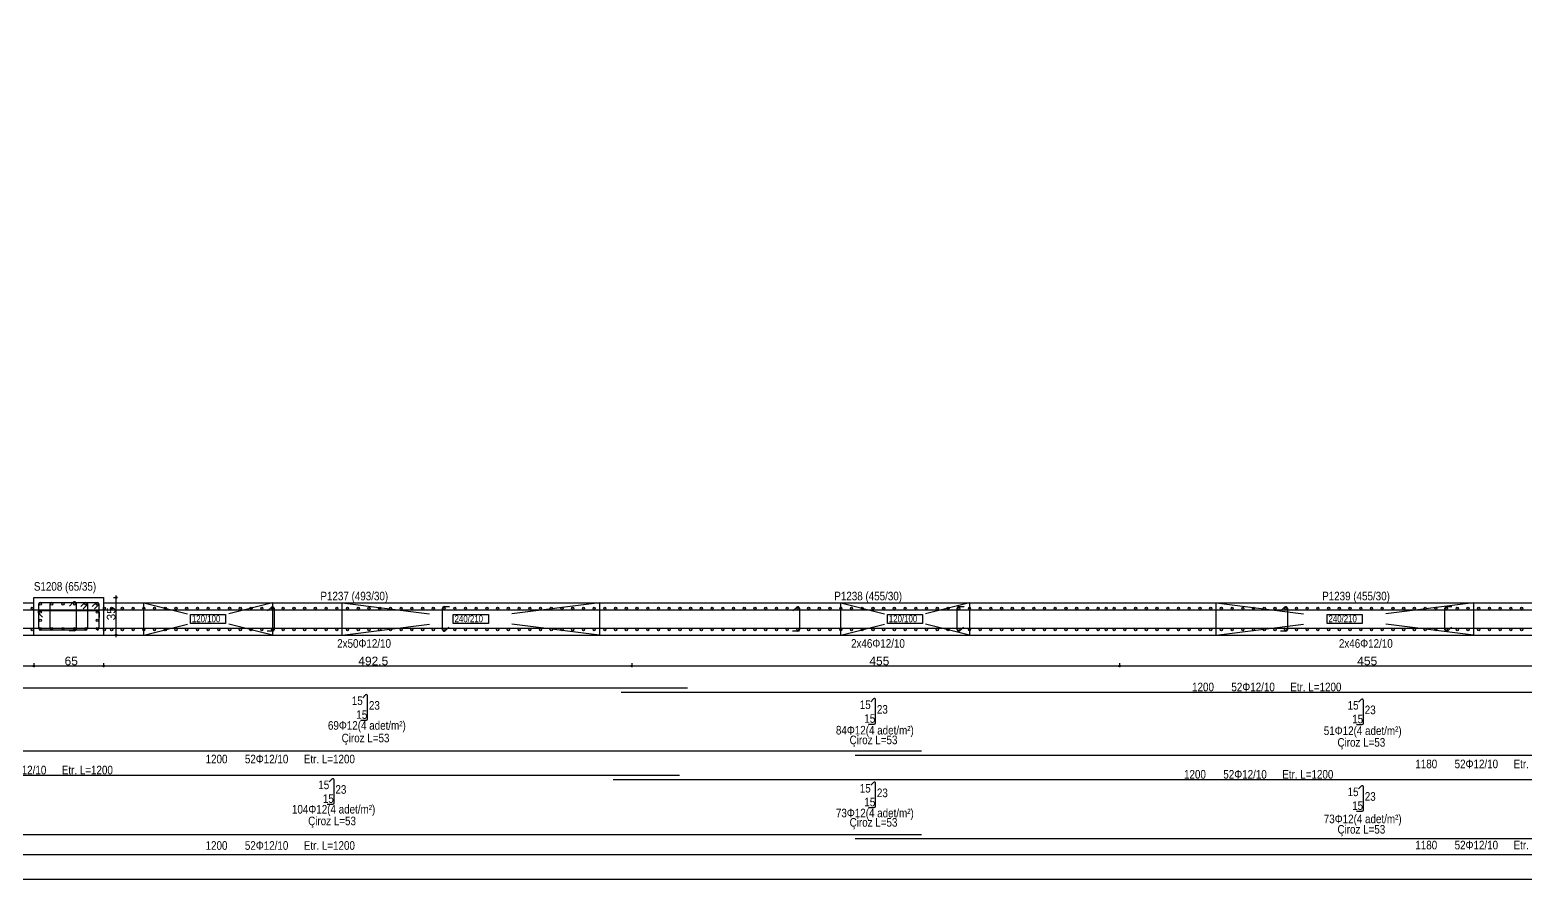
# Model space of a CAD drawing. Header units: metres. Extents: x 419734 to 420376, y 4564732 to 4565123.
# Drawn here: x 419969.15 to 420004.01, y 4564978.77 to 4564998.57 of the extents above; entities that cross this region are included whole.
import ezdxf

# ---------------------------------------------------------------- set-up
doc = ezdxf.new("R2010")
doc.units = ezdxf.units.M
for name, color, linetype in [('SW_DIM', 33, 'Continuous'), ('SW_MAGRONE', 2, 'Continuous'), ('SW_REINFORCEMENT', 7, 'Continuous'), ('SW_TABLE', 7, 'Continuous'), ('SW_Tondini', 1, 'Continuous'), ('SW_TXT_TESTI', 1, 'Continuous')]:
    doc.layers.add(name, color=color, linetype=linetype)
doc.layers.add('SW_FINESTRE_INV', color=60, linetype='Continuous', plot=False)
doc.styles.add('arial_1_18', font='arial.ttf', dxfattribs={"height": 0.2})
doc.styles.add('SWS', font='ARIALN.TTF')

msp = doc.modelspace()

# ---------------------------------------------------------------- linework, layer by layer
at = {"layer": 'SW_DIM', "ltscale": 0.5}
for points in [[(419971.16179, 4564984.40848), (419971.16179, 4564985.38348)], [(419971.09929, 4564985.33348), (419971.19304, 4564985.33348)], [(419971.09929, 4564984.45848), (419971.19304, 4564984.45848)], [(419955.61995, 4564983.73848), (420018.10745, 4564983.73848)], [(419969.24495, 4564983.80098), (419969.24495, 4564983.70723)], [(419970.86995, 4564983.80098), (419970.86995, 4564983.70723)], [(419983.18296, 4564983.80098), (419983.18296, 4564983.70723)], [(419994.55796, 4564983.80098), (419994.55796, 4564983.70723)]]:
    msp.add_lwpolyline(points, dxfattribs=at)
for centre in [(419971.16179, 4564985.33348), (419971.16179, 4564984.45848), (419969.24495, 4564983.73848), (419970.86995, 4564983.73848), (419983.18296, 4564983.73848), (419994.55796, 4564983.73848)]:
    msp.add_circle(centre, 0.01875, dxfattribs=at)
at = {"layer": 'SW_FINESTRE_INV', "color": 6}
msp.add_lwpolyline([(420099.1896, 4565062.86785), (419806.43123, 4565062.86785), (419806.43123, 4564978.76785), (420099.1896, 4564978.76785)], dxfattribs=at)
at = {"layer": 'SW_MAGRONE'}
for points in [[(419955.66995, 4564985.20848), (419969.24495, 4564985.20848)], [(419969.24495, 4564984.45848), (419969.24495, 4564985.33348)], [(419969.24495, 4564985.33348), (419970.86995, 4564985.33348)], [(419970.86995, 4564985.33348), (419970.86995, 4564984.45848)], [(419970.86995, 4564985.20848), (420017.30745, 4564985.20848)], [(419971.80745, 4564984.45848), (419971.80745, 4564985.20848)], [(419971.80745, 4564985.20848), (419972.82745, 4564984.95348)], [(419974.80745, 4564985.20848), (419973.78745, 4564984.95348)], [(419974.80745, 4564985.20848), (419974.80745, 4564984.45848)], [(419976.43245, 4564984.45848), (419976.43245, 4564985.20848)], [(419976.43245, 4564985.20848), (419978.47245, 4564984.95348)], [(419982.43245, 4564985.20848), (419980.39245, 4564984.95348)], [(419982.43245, 4564985.20848), (419982.43245, 4564984.45848)], [(419988.05744, 4564984.45848), (419988.05744, 4564985.20848)], [(419988.05744, 4564985.20848), (419989.07744, 4564984.95348)], [(419991.05744, 4564985.20848), (419990.03744, 4564984.95348)], [(419991.05744, 4564985.20848), (419991.05744, 4564984.45848)], [(419996.80744, 4564984.45848), (419996.80744, 4564985.20848)], [(419996.80744, 4564985.20848), (419998.84744, 4564984.95348)], [(420002.80744, 4564985.20848), (420000.76744, 4564984.95348)], [(420002.80744, 4564985.20848), (420002.80744, 4564984.45848)], [(419971.80745, 4564984.45848), (419972.82745, 4564984.71348)], [(419972.8987, 4564984.93848), (419973.71619, 4564984.93848)], [(419972.8987, 4564984.72848), (419972.8987, 4564984.93848)], [(419973.71619, 4564984.72848), (419972.8987, 4564984.72848)], [(419973.71619, 4564984.93848), (419973.71619, 4564984.72848)], [(419974.80745, 4564984.45848), (419973.78745, 4564984.71348)], [(419976.43245, 4564984.45848), (419978.47245, 4564984.71348)], [(419979.0237, 4564984.93848), (419979.84119, 4564984.93848)], [(419979.0237, 4564984.72848), (419979.0237, 4564984.93848)], [(419979.84119, 4564984.72848), (419979.0237, 4564984.72848)], [(419979.84119, 4564984.93848), (419979.84119, 4564984.72848)], [(419982.43245, 4564984.45848), (419980.39245, 4564984.71348)], [(419988.05744, 4564984.45848), (419989.07744, 4564984.71348)], [(419989.1487, 4564984.93848), (419989.96618, 4564984.93848)], [(419989.1487, 4564984.72848), (419989.1487, 4564984.93848)], [(419989.96618, 4564984.72848), (419989.1487, 4564984.72848)], [(419989.96618, 4564984.93848), (419989.96618, 4564984.72848)], [(419991.05744, 4564984.45848), (419990.03744, 4564984.71348)], [(419996.80744, 4564984.45848), (419998.84744, 4564984.71348)], [(419999.3987, 4564984.93848), (420000.21618, 4564984.93848)], [(419999.3987, 4564984.72848), (419999.3987, 4564984.93848)], [(420000.21618, 4564984.72848), (419999.3987, 4564984.72848)], [(420000.21618, 4564984.93848), (420000.21618, 4564984.72848)], [(420002.80744, 4564984.45848), (420000.76744, 4564984.71348)], [(419955.66995, 4564984.45848), (420018.05745, 4564984.45848)]]:
    msp.add_lwpolyline(points, dxfattribs=at)
at = {"layer": 'SW_REINFORCEMENT', "color": 7, "ltscale": 0.05}
msp.add_line((419984.48245, 4564983.21757), (419955.01245, 4564983.21757), dxfattribs=at)
at = {"layer": 'SW_REINFORCEMENT', "color": 7, "ltscale": 0.05, "flags": 128}
for points in [[(419955.05745, 4564985.04598), (420017.81995, 4564985.04598)], [(419969.35745, 4564984.60848), (419969.35745, 4564985.18348)], [(419969.38245, 4564985.02931), (419970.73245, 4564985.02931)], [(419969.39495, 4564985.22098), (419970.71995, 4564985.22098)], [(419969.62245, 4564984.60848), (419969.62245, 4564985.18348)], [(419970.07504, 4564985.13411), (419970.16343, 4564985.22249)], [(419970.22745, 4564985.19598), (419970.22745, 4564984.59598)], [(419970.34004, 4564985.12161), (419970.42843, 4564985.20999)], [(419970.48146, 4564985.15696), (419970.39308, 4564985.06857)], [(419970.49245, 4564985.18348), (419970.49245, 4564984.60848)], [(419970.60504, 4564985.12161), (419970.69343, 4564985.20999)], [(419970.74646, 4564985.15696), (419970.65808, 4564985.06857)], [(419970.75745, 4564985.18348), (419970.75745, 4564984.60848)], [(419974.69306, 4564985.02161), (419974.78145, 4564985.10999)], [(419974.84546, 4564985.08348), (419974.84546, 4564984.58348)], [(419978.77046, 4564984.58348), (419978.77046, 4564985.08348)], [(419978.80796, 4564985.12098), (419978.93296, 4564985.12098)], [(419986.94306, 4564985.02161), (419987.03145, 4564985.10999)], [(419987.09546, 4564985.08348), (419987.09546, 4564984.58348)], [(419990.77046, 4564984.58348), (419990.77046, 4564985.08348)], [(419990.80796, 4564985.12098), (419990.93296, 4564985.12098)], [(419998.31806, 4564985.02161), (419998.40645, 4564985.10999)], [(419998.47046, 4564985.08348), (419998.47046, 4564984.58348)], [(420002.14546, 4564984.58348), (420002.14546, 4564985.08348)], [(420002.18296, 4564985.12098), (420002.30796, 4564985.12098)], [(419969.44432, 4564984.87691), (419969.35593, 4564984.96529)], [(419970.76995, 4564984.99181), (419970.76995, 4564984.86681)], [(419955.01995, 4564984.62098), (420017.78245, 4564984.62098)], [(419970.45495, 4564984.57098), (419969.39495, 4564984.57098)], [(419970.18995, 4564984.55848), (419970.06495, 4564984.55848)], [(419974.80796, 4564984.54598), (419974.68296, 4564984.54598)], [(419978.92287, 4564984.64535), (419978.83448, 4564984.55696)], [(419987.05796, 4564984.54598), (419986.93296, 4564984.54598)], [(419990.92287, 4564984.64535), (419990.83448, 4564984.55696)], [(419998.43296, 4564984.54598), (419998.30796, 4564984.54598)], [(420002.29787, 4564984.64535), (420002.20948, 4564984.55696)], [(419976.97524, 4564983.06126), (419976.91155, 4564982.99756)], [(419977.02646, 4564982.50497), (419977.02646, 4564983.04004)], [(420012.9393, 4564983.11757), (419982.9393, 4564983.11757)], [(419988.81925, 4564982.96883), (419988.75556, 4564982.90514)], [(419988.87046, 4564982.41254), (419988.87046, 4564982.94762)], [(420000.19425, 4564982.95625), (420000.13056, 4564982.89256)], [(420000.24546, 4564982.39997), (420000.24546, 4564982.93504)], [(419976.86396, 4564982.47497), (419976.99646, 4564982.47497)], [(419988.70796, 4564982.38254), (419988.84046, 4564982.38254)], [(420000.08296, 4564982.36997), (420000.21546, 4564982.36997)], [(419959.9381, 4564981.76098), (419989.9381, 4564981.76098)], [(419988.39495, 4564981.66098), (420017.86495, 4564981.66098)], [(419984.29495, 4564981.18098), (419954.29495, 4564981.18098)], [(419976.19425, 4564981.10076), (419976.13056, 4564981.03707)], [(419976.24546, 4564980.54448), (419976.24546, 4564981.07955)], [(420012.7518, 4564981.08098), (419982.7518, 4564981.08098)], [(419988.81925, 4564981.02111), (419988.75556, 4564980.95742)], [(419988.87046, 4564980.46482), (419988.87046, 4564980.9999)], [(420000.19425, 4564980.93726), (420000.13056, 4564980.87357)], [(420000.24546, 4564980.38098), (420000.24546, 4564980.91605)], [(419976.08296, 4564980.51448), (419976.21546, 4564980.51448)], [(419988.70796, 4564980.43482), (419988.84046, 4564980.43482)], [(420000.08296, 4564980.35098), (420000.21546, 4564980.35098)], [(419959.9381, 4564979.81158), (419989.9381, 4564979.81158)], [(419988.39495, 4564979.71158), (420017.86495, 4564979.71158)]]:
    msp.add_lwpolyline(points, dxfattribs=at)
at = {"layer": 'SW_REINFORCEMENT', "color": 7, "ltscale": 0.05}
for centre, radius, start, end in [((419969.38245, 4564984.99181), 0.0375, 90, 225), ((419969.39495, 4564985.18348), 0.0375, 90, 180), ((419969.65995, 4564985.18348), 0.0375, 90, 180), ((419970.18995, 4564985.19598), 0.0375, 0, 135), ((419970.45495, 4564985.18348), 0.0375, 315, 134.999954), ((419970.71995, 4564985.18348), 0.0375, 315, 134.999954), ((419970.73245, 4564984.99181), 0.0375, 0, 90), ((419974.80796, 4564985.08348), 0.0375, 0, 135), ((419978.80796, 4564985.08348), 0.0375, 90, 180), ((419987.05796, 4564985.08348), 0.0375, 0, 135), ((419990.80796, 4564985.08348), 0.0375, 90, 180), ((419998.43296, 4564985.08348), 0.0375, 0, 135), ((420002.18296, 4564985.08348), 0.0375, 90, 180), ((419969.39495, 4564984.60848), 0.0375, 180, 270), ((419969.65995, 4564984.60848), 0.0375, 180, 270), ((419970.18995, 4564984.59598), 0.0375, 270, 0), ((419970.45495, 4564984.60848), 0.0375, 270, 0), ((419970.71995, 4564984.60848), 0.0375, 270, 0), ((419974.80796, 4564984.58348), 0.0375, 270, 0), ((419978.80796, 4564984.58348), 0.0375, 180, 315), ((419987.05796, 4564984.58348), 0.0375, 270, 0), ((419990.80796, 4564984.58348), 0.0375, 180, 315), ((419998.43296, 4564984.58348), 0.0375, 270, 0), ((420002.18296, 4564984.58348), 0.0375, 180, 315), ((419976.99646, 4564983.04004), 0.03, 0, 135), ((419988.84046, 4564982.94762), 0.03, 0, 135), ((420000.21546, 4564982.93504), 0.03, 0, 135), ((419976.99646, 4564982.50497), 0.03, 270, 0), ((419988.84046, 4564982.41254), 0.03, 270, 0), ((420000.21546, 4564982.39997), 0.03, 270, 0), ((419976.21546, 4564981.07955), 0.03, 0, 135), ((419988.84046, 4564980.9999), 0.03, 0, 135), ((420000.21546, 4564980.91605), 0.03, 0, 135), ((419976.21546, 4564980.54448), 0.03, 270, 0), ((419988.84046, 4564980.46482), 0.03, 270, 0), ((420000.21546, 4564980.38098), 0.03, 270, 0)]:
    msp.add_arc(centre, radius, start, end, dxfattribs=at)
at = {"layer": 'SW_TABLE'}
msp.add_lwpolyline([(420025.99591, 4564979.3341), (420025.99591, 4564979.3341), (419949.97495, 4564979.3341), (419949.97495, 4565018.72744), (420025.99591, 4565018.72744)], dxfattribs=at)
at = {"layer": 'SW_Tondini'}
for centre in [(419969.20745, 4564985.08348), (419969.39495, 4564985.18348), (419969.39495, 4564984.99181), (419969.65995, 4564985.18348), (419969.92495, 4564985.18348), (419970.18995, 4564985.18348), (419970.45495, 4564985.18348), (419970.71995, 4564985.18348), (419970.71995, 4564984.99181), (419970.88896, 4564985.08348), (419971.05796, 4564985.08348), (419971.30796, 4564985.08348), (419971.55796, 4564985.08348), (419971.80796, 4564985.08348), (419972.05796, 4564985.08348), (419972.30796, 4564985.08348), (419972.55796, 4564985.08348), (419972.80796, 4564985.08348), (419973.05796, 4564985.08348), (419973.30796, 4564985.08348), (419973.55796, 4564985.08348), (419973.80796, 4564985.08348), (419974.05796, 4564985.08348), (419974.30796, 4564985.08348), (419974.55796, 4564985.08348), (419974.80796, 4564985.08348), (419975.05796, 4564985.08348), (419975.30796, 4564985.08348), (419975.55796, 4564985.08348), (419975.80796, 4564985.08348), (419976.05796, 4564985.08348), (419976.30796, 4564985.08348), (419976.55796, 4564985.08348), (419976.80796, 4564985.08348), (419977.05796, 4564985.08348), (419977.30796, 4564985.08348), (419977.55796, 4564985.08348), (419977.80796, 4564985.08348), (419978.05796, 4564985.08348), (419978.30796, 4564985.08348), (419978.55796, 4564985.08348), (419978.80796, 4564985.08348), (419979.05796, 4564985.08348), (419979.30796, 4564985.08348), (419979.55796, 4564985.08348), (419979.80796, 4564985.08348), (419980.05796, 4564985.08348), (419980.30796, 4564985.08348), (419980.55796, 4564985.08348), (419980.80796, 4564985.08348), (419981.05796, 4564985.08348), (419981.30796, 4564985.08348), (419981.55796, 4564985.08348), (419981.80796, 4564985.08348), (419982.05796, 4564985.08348), (419982.30796, 4564985.08348), (419982.55796, 4564985.08348), (419982.80796, 4564985.08348), (419983.05796, 4564985.08348), (419983.30796, 4564985.08348), (419983.55796, 4564985.08348), (419983.80796, 4564985.08348), (419984.05796, 4564985.08348), (419984.30796, 4564985.08348), (419984.55796, 4564985.08348), (419984.80796, 4564985.08348), (419985.05796, 4564985.08348), (419985.30796, 4564985.08348), (419985.55796, 4564985.08348), (419985.80796, 4564985.08348), (419986.05796, 4564985.08348), (419986.30796, 4564985.08348), (419986.55796, 4564985.08348), (419986.80796, 4564985.08348), (419987.05796, 4564985.08348), (419987.30796, 4564985.08348), (419987.55796, 4564985.08348), (419987.80796, 4564985.08348), (419988.05796, 4564985.08348), (419988.30796, 4564985.08348), (419988.55796, 4564985.08348), (419988.80796, 4564985.08348), (419989.05796, 4564985.08348), (419989.30796, 4564985.08348), (419989.55796, 4564985.08348), (419989.80796, 4564985.08348), (419990.05796, 4564985.08348), (419990.30796, 4564985.08348), (419990.55796, 4564985.08348), (419990.80796, 4564985.08348), (419991.05796, 4564985.08348), (419991.30796, 4564985.08348), (419991.55796, 4564985.08348), (419991.80796, 4564985.08348), (419992.05796, 4564985.08348), (419992.30796, 4564985.08348), (419992.55796, 4564985.08348), (419992.80796, 4564985.08348), (419993.05796, 4564985.08348), (419993.30796, 4564985.08348), (419993.55796, 4564985.08348), (419993.80796, 4564985.08348), (419994.05796, 4564985.08348), (419994.24546, 4564985.08348), (419994.43296, 4564985.08348), (419994.68296, 4564985.08348), (419994.93296, 4564985.08348), (419995.18296, 4564985.08348), (419995.43296, 4564985.08348), (419995.68296, 4564985.08348), (419995.93296, 4564985.08348), (419996.18296, 4564985.08348), (419996.43296, 4564985.08348), (419996.68296, 4564985.08348), (419996.93296, 4564985.08348), (419997.18296, 4564985.08348), (419997.43296, 4564985.08348), (419997.68296, 4564985.08348), (419997.93296, 4564985.08348), (419998.18296, 4564985.08348), (419998.43296, 4564985.08348), (419998.68296, 4564985.08348), (419998.93296, 4564985.08348), (419999.18296, 4564985.08348), (419999.43296, 4564985.08348), (419999.68296, 4564985.08348), (419999.93296, 4564985.08348), (420000.18296, 4564985.08348), (420000.43296, 4564985.08348), (420000.68296, 4564985.08348), (420000.93296, 4564985.08348), (420001.18296, 4564985.08348), (420001.43296, 4564985.08348), (420001.68296, 4564985.08348), (420001.93296, 4564985.08348), (420002.18296, 4564985.08348), (420002.43296, 4564985.08348), (420002.68296, 4564985.08348), (420002.93296, 4564985.08348), (420003.18296, 4564985.08348), (420003.43296, 4564985.08348), (420003.68296, 4564985.08348), (420003.93296, 4564985.08348), (419969.39495, 4564984.80014), (419970.71995, 4564984.80014), (419969.20745, 4564984.58348), (419969.39495, 4564984.60848), (419969.65995, 4564984.60848), (419969.92495, 4564984.60848), (419970.18995, 4564984.60848), (419970.45495, 4564984.60848), (419970.71995, 4564984.60848), (419970.88896, 4564984.58348), (419971.05796, 4564984.58348), (419971.30796, 4564984.58348), (419971.55796, 4564984.58348), (419971.80796, 4564984.58348), (419972.05796, 4564984.58348), (419972.30796, 4564984.58348), (419972.55796, 4564984.58348), (419972.80796, 4564984.58348), (419973.05796, 4564984.58348), (419973.30796, 4564984.58348), (419973.55796, 4564984.58348), (419973.80796, 4564984.58348), (419974.05796, 4564984.58348), (419974.30796, 4564984.58348), (419974.55796, 4564984.58348), (419974.80796, 4564984.58348), (419975.05796, 4564984.58348), (419975.30796, 4564984.58348), (419975.55796, 4564984.58348), (419975.80796, 4564984.58348), (419976.05796, 4564984.58348), (419976.30796, 4564984.58348), (419976.55796, 4564984.58348), (419976.80796, 4564984.58348), (419977.05796, 4564984.58348), (419977.30796, 4564984.58348), (419977.55796, 4564984.58348), (419977.80796, 4564984.58348), (419978.05796, 4564984.58348), (419978.30796, 4564984.58348), (419978.55796, 4564984.58348), (419978.80796, 4564984.58348), (419979.05796, 4564984.58348), (419979.30796, 4564984.58348), (419979.55796, 4564984.58348), (419979.80796, 4564984.58348), (419980.05796, 4564984.58348), (419980.30796, 4564984.58348), (419980.55796, 4564984.58348), (419980.80796, 4564984.58348), (419981.05796, 4564984.58348), (419981.30796, 4564984.58348), (419981.55796, 4564984.58348), (419981.80796, 4564984.58348), (419982.05796, 4564984.58348), (419982.30796, 4564984.58348), (419982.55796, 4564984.58348), (419982.80796, 4564984.58348), (419983.05796, 4564984.58348), (419983.30796, 4564984.58348), (419983.55796, 4564984.58348), (419983.80796, 4564984.58348), (419984.05796, 4564984.58348), (419984.30796, 4564984.58348), (419984.55796, 4564984.58348), (419984.80796, 4564984.58348), (419985.05796, 4564984.58348), (419985.30796, 4564984.58348), (419985.55796, 4564984.58348), (419985.80796, 4564984.58348), (419986.05796, 4564984.58348), (419986.30796, 4564984.58348), (419986.55796, 4564984.58348), (419986.80796, 4564984.58348), (419987.05796, 4564984.58348), (419987.30796, 4564984.58348), (419987.55796, 4564984.58348), (419987.80796, 4564984.58348), (419988.05796, 4564984.58348), (419988.30796, 4564984.58348), (419988.55796, 4564984.58348), (419988.80796, 4564984.58348), (419989.05796, 4564984.58348), (419989.30796, 4564984.58348), (419989.55796, 4564984.58348), (419989.80796, 4564984.58348), (419990.05796, 4564984.58348), (419990.30796, 4564984.58348), (419990.55796, 4564984.58348), (419990.80796, 4564984.58348), (419991.05796, 4564984.58348), (419991.30796, 4564984.58348), (419991.55796, 4564984.58348), (419991.80796, 4564984.58348), (419992.05796, 4564984.58348), (419992.30796, 4564984.58348), (419992.55796, 4564984.58348), (419992.80796, 4564984.58348), (419993.05796, 4564984.58348), (419993.30796, 4564984.58348), (419993.55796, 4564984.58348), (419993.80796, 4564984.58348), (419994.05796, 4564984.58348), (419994.24546, 4564984.58348), (419994.43296, 4564984.58348), (419994.68296, 4564984.58348), (419994.93296, 4564984.58348), (419995.18296, 4564984.58348), (419995.43296, 4564984.58348), (419995.68296, 4564984.58348), (419995.93296, 4564984.58348), (419996.18296, 4564984.58348), (419996.43296, 4564984.58348), (419996.68296, 4564984.58348), (419996.93296, 4564984.58348), (419997.18296, 4564984.58348), (419997.43296, 4564984.58348), (419997.68296, 4564984.58348), (419997.93296, 4564984.58348), (419998.18296, 4564984.58348), (419998.43296, 4564984.58348), (419998.68296, 4564984.58348), (419998.93296, 4564984.58348), (419999.18296, 4564984.58348), (419999.43296, 4564984.58348), (419999.68296, 4564984.58348), (419999.93296, 4564984.58348), (420000.18296, 4564984.58348), (420000.43296, 4564984.58348), (420000.68296, 4564984.58348), (420000.93296, 4564984.58348), (420001.18296, 4564984.58348), (420001.43296, 4564984.58348), (420001.68296, 4564984.58348), (420001.93296, 4564984.58348), (420002.18296, 4564984.58348), (420002.43296, 4564984.58348), (420002.68296, 4564984.58348), (420002.93296, 4564984.58348), (420003.18296, 4564984.58348), (420003.43296, 4564984.58348), (420003.68296, 4564984.58348), (420003.93296, 4564984.58348)]:
    msp.add_circle(centre, 0.025, dxfattribs=at)

# ---------------------------------------------------------------- texts
at = {"layer": 'SW_DIM', "ltscale": 0.5, "style": 'arial_1_18'}
msp.add_text('35', height=0.2, rotation=90, dxfattribs=at).set_placement((419971.14617, 4564984.79886))
for s, p in [('65', (419969.96033, 4564983.7541)), ('492.5', (419976.80795, 4564983.7541)), ('455', (419988.72479, 4564983.7541)), ('455', (420000.09979, 4564983.7541))]:
    msp.add_text(s, height=0.2, dxfattribs=at).set_placement(p)
at = {"layer": 'SW_TXT_TESTI', "style": 'SWS'}
for s, height, p in [('S1208 (65/35)', 0.2, (419969.24495, 4564985.49348)), ('P1237 (493/30)', 0.2, (419975.92593, 4564985.26848)), ('P1238 (455/30)', 0.2, (419987.90744, 4564985.26848)), ('P1239 (455/30)', 0.2, (419999.28244, 4564985.26848)), ('120/100', 0.16, (419972.9287, 4564984.75848)), ('240/210', 0.16, (419979.0537, 4564984.75848)), ('120/100', 0.16, (419989.1787, 4564984.75848)), ('240/210', 0.16, (419999.4287, 4564984.75848)), ('2x50Φ12/10', 0.2, (419976.31598, 4564984.16233)), ('2x46Φ12/10', 0.2, (419988.29749, 4564984.16233)), ('2x46Φ12/10', 0.2, (419999.67249, 4564984.16233)), ('1200', 0.2, (419996.24928, 4564983.14757)), ('52Φ12/10', 0.2, (419997.16543, 4564983.14757)), ('Etr. L=1200', 0.2, (419998.54, 4564983.14757)), ('15', 0.2, (419976.65726, 4564982.82635)), ('23', 0.2, (419977.05646, 4564982.71872)), ('15', 0.2, (419988.50127, 4564982.73393)), ('15', 0.2, (419999.87627, 4564982.72135)), ('15', 0.2, (419976.76338, 4564982.50497)), ('15', 0.2, (419988.60739, 4564982.41254)), ('23', 0.2, (419988.90046, 4564982.62629)), ('15', 0.2, (419999.98239, 4564982.39997)), ('23', 0.2, (420000.27546, 4564982.61372)), ('69Φ12(4 adet/m²)', 0.2, (419976.10123, 4564982.25075)), ('84Φ12(4 adet/m²)', 0.2, (419987.94524, 4564982.13966)), ('51Φ12(4 adet/m²)', 0.2, (419999.32024, 4564982.12761)), ('Çiroz L=53', 0.2, (419976.42065, 4564981.95809)), ('Çiroz L=53', 0.2, (419988.26466, 4564981.91354)), ('Çiroz L=53', 0.2, (419999.63966, 4564981.8559)), ('1200', 0.2, (419973.24808, 4564981.46779)), ('52Φ12/10', 0.2, (419974.16423, 4564981.46779)), ('Etr. L=1200', 0.2, (419975.5388, 4564981.46779)), ('1180', 0.2, (420001.45493, 4564981.35353)), ('52Φ12/10', 0.2, (420002.37108, 4564981.35353)), ('Etr. L=1200', 0.2, (420003.74565, 4564981.35353)), ('52Φ12/10', 0.2, (419968.52108, 4564981.21098)), ('Etr. L=1200', 0.2, (419969.89565, 4564981.21098)), ('1200', 0.2, (419996.06178, 4564981.11098)), ('52Φ12/10', 0.2, (419996.97793, 4564981.11098)), ('Etr. L=1200', 0.2, (419998.3525, 4564981.11098)), ('15', 0.2, (419975.87627, 4564980.86586)), ('23', 0.2, (419976.27546, 4564980.75823)), ('15', 0.2, (419988.50127, 4564980.7862)), ('23', 0.2, (419988.90046, 4564980.67857)), ('15', 0.2, (419999.87627, 4564980.70236)), ('104Φ12(4 adet/m²)', 0.2, (419975.26197, 4564980.29674)), ('15', 0.2, (419975.98239, 4564980.54448)), ('15', 0.2, (419988.60739, 4564980.46482)), ('15', 0.2, (419999.98239, 4564980.38098)), ('23', 0.2, (420000.27546, 4564980.59473)), ('Çiroz L=53', 0.2, (419975.63966, 4564980.02452)), ('73Φ12(4 adet/m²)', 0.2, (419987.94524, 4564980.20871)), ('Çiroz L=53', 0.2, (419988.26466, 4564979.99098)), ('73Φ12(4 adet/m²)', 0.2, (419999.32024, 4564980.07141)), ('Çiroz L=53', 0.2, (419999.63966, 4564979.82853)), ('1200', 0.2, (419973.24808, 4564979.45131)), ('52Φ12/10', 0.2, (419974.16423, 4564979.45131)), ('Etr. L=1200', 0.2, (419975.5388, 4564979.45131)), ('1180', 0.2, (420001.45493, 4564979.46084)), ('52Φ12/10', 0.2, (420002.37108, 4564979.46084)), ('Etr. L=1200', 0.2, (420003.74565, 4564979.46084))]:
    msp.add_text(s, height=height, dxfattribs=at).set_placement(p)

doc.saveas('drawing.dxf')
